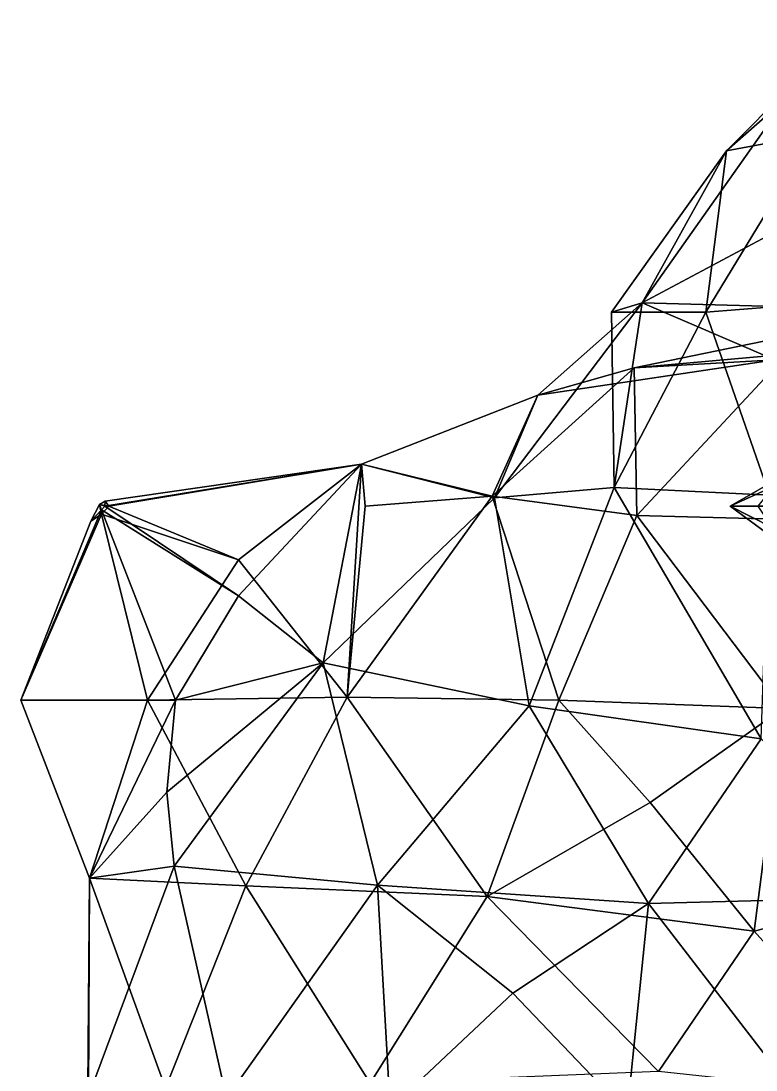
# Model space of a CAD drawing. Extents: x 290034 to 295698, y 4553723 to 4561693.
# Drawn here: x 291903.7 to 291971.2, y 4554471.9 to 4554568.3 of the extents above; entities that cross this region are included whole.
import ezdxf

# ---------------------------------------------------------------- set-up
doc = ezdxf.new("R2010")
doc.units = 0
doc.layers.add('Au_ppm_Pref_-_0_2', color=7, linetype='CONTINUOUS')

msp = doc.modelspace()

# ---------------------------------------------------------------- linework, layer by layer
at = {"layer": 'Au_ppm_Pref_-_0_2'}
for points in [[(291980.389, 4554568.264, 1882.766), (291974.084, 4554561.245, 1888.759), (291968.523, 4554556.333, 1882.766)], [(291976.544, 4554557.836, 1877.266), (291980.389, 4554568.264, 1882.766), (291968.523, 4554556.333, 1882.766)], [(291974.084, 4554561.245, 1888.759), (291974.104, 4554549.47, 1891.993), (291960.785, 4554542.374, 1889.109)], [(291974.084, 4554561.245, 1888.759), (291960.785, 4554542.374, 1889.109), (291968.523, 4554556.333, 1882.766)], [(291976.544, 4554557.836, 1877.266), (291968.523, 4554556.333, 1882.766), (291966.63, 4554541.517, 1878.271)], [(291976.544, 4554557.836, 1877.266), (291966.63, 4554541.517, 1878.271), (291975.911, 4554542.251, 1871)], [(291968.523, 4554556.333, 1882.766), (291960.785, 4554542.374, 1889.109), (291957.949, 4554541.517, 1882.766)], [(291968.523, 4554556.333, 1882.766), (291957.949, 4554541.517, 1882.766), (291966.63, 4554541.517, 1878.271)], [(291960.785, 4554542.374, 1889.109), (291974.104, 4554549.47, 1891.993), (291984.218, 4554541.732, 1888.574)], [(291951.188, 4554533.886, 1896.112), (291947.21, 4554524.456, 1888.277), (291960.785, 4554542.374, 1889.109)], [(291960.785, 4554542.374, 1889.109), (291947.21, 4554524.456, 1888.277), (291958.192, 4554525.406, 1881.904)], [(291972.974, 4554537.139, 1894.032), (291951.188, 4554533.886, 1896.112), (291960.785, 4554542.374, 1889.109)], [(291960.785, 4554542.374, 1889.109), (291958.192, 4554525.406, 1881.904), (291957.949, 4554541.517, 1882.766)], [(291972.974, 4554537.139, 1894.032), (291960.785, 4554542.374, 1889.109), (291984.218, 4554541.732, 1888.574)], [(291966.63, 4554541.517, 1878.271), (291972.469, 4554524.699, 1876.22), (291975.911, 4554542.251, 1871)], [(291966.63, 4554541.517, 1878.271), (291957.949, 4554541.517, 1882.766), (291958.192, 4554525.406, 1881.904)], [(291966.63, 4554541.517, 1878.271), (291958.192, 4554525.406, 1881.904), (291972.469, 4554524.699, 1876.22)], [(291974.104, 4554537.649, 1905.234), (291960.048, 4554536.391, 1899.953), (291985.948, 4554541.718, 1900.543)], [(291972.974, 4554537.139, 1894.032), (291985.948, 4554541.718, 1900.543), (291960.048, 4554536.391, 1899.953)], [(291974.104, 4554537.649, 1905.234), (291960.276, 4554522.835, 1905.368), (291960.048, 4554536.391, 1899.953)], [(291987.102, 4554522.147, 1904.825), (291960.276, 4554522.835, 1905.368), (291974.104, 4554537.649, 1905.234)], [(291960.048, 4554536.391, 1899.953), (291951.188, 4554533.886, 1896.112), (291972.974, 4554537.139, 1894.032)], [(291960.276, 4554522.835, 1905.368), (291946.998, 4554524.621, 1901.924), (291960.048, 4554536.391, 1899.953)], [(291960.048, 4554536.391, 1899.953), (291946.998, 4554524.621, 1901.924), (291951.188, 4554533.886, 1896.112)], [(291951.188, 4554533.886, 1896.112), (291946.998, 4554524.621, 1901.924), (291934.982, 4554527.553, 1894.846)], [(291951.188, 4554533.886, 1896.112), (291934.982, 4554527.553, 1894.846), (291947.21, 4554524.456, 1888.277)], [(291911.423, 4554523.699, 1894.496), (291934.982, 4554527.553, 1894.846), (291911.431, 4554524.155, 1894.645)], [(291934.982, 4554527.553, 1894.846), (291911.423, 4554523.699, 1894.496), (291923.707, 4554515.459, 1891.452)], [(291911.431, 4554524.155, 1894.645), (291934.982, 4554527.553, 1894.846), (291911.791, 4554523.699, 1894.966)], [(291934.982, 4554527.553, 1894.846), (291923.707, 4554518.75, 1898.934), (291911.791, 4554523.699, 1894.966)], [(291934.982, 4554527.553, 1894.846), (291933.666, 4554506.146, 1901.258), (291923.707, 4554518.75, 1898.934)], [(291934.982, 4554527.553, 1894.846), (291923.707, 4554515.459, 1891.452), (291931.478, 4554509.316, 1887.8)], [(291934.982, 4554527.553, 1894.846), (291931.478, 4554509.316, 1887.8), (291947.21, 4554524.456, 1888.277)], [(291935.317, 4554523.699, 1900.584), (291933.666, 4554506.146, 1901.258), (291934.982, 4554527.553, 1894.846)], [(291946.998, 4554524.621, 1901.924), (291935.317, 4554523.699, 1900.584), (291934.982, 4554527.553, 1894.846)], [(291975.904, 4554523.699, 1911.614), (291974.104, 4554526.683, 1911.468), (291968.865, 4554523.699, 1909.993)], [(291972.822, 4554525.513, 1912.463), (291968.865, 4554523.699, 1909.993), (291974.104, 4554526.683, 1911.468)], [(291958.192, 4554525.406, 1881.904), (291947.21, 4554524.456, 1888.277), (291950.4, 4554505.353, 1883.257)], [(291950.4, 4554505.353, 1883.257), (291971.699, 4554502.31, 1880.442), (291958.192, 4554525.406, 1881.904)], [(291971.699, 4554502.31, 1880.442), (291972.469, 4554524.699, 1876.22), (291958.192, 4554525.406, 1881.904)], [(291972.822, 4554525.513, 1912.463), (291971.408, 4554523.699, 1912.463), (291968.865, 4554523.699, 1909.993)], [(291911.423, 4554523.699, 1894.496), (291911.431, 4554524.155, 1894.645), (291910.937, 4554523.833, 1894.653)], [(291911.431, 4554524.155, 1894.645), (291911.791, 4554523.699, 1894.966), (291910.937, 4554523.833, 1894.653)], [(291950.4, 4554505.353, 1883.257), (291947.21, 4554524.456, 1888.277), (291931.478, 4554509.316, 1887.8)], [(291935.317, 4554523.699, 1900.584), (291946.998, 4554524.621, 1901.924), (291933.666, 4554506.146, 1901.258)], [(291946.998, 4554524.621, 1901.924), (291953.113, 4554505.881, 1904.54), (291933.666, 4554506.146, 1901.258)], [(291960.276, 4554522.835, 1905.368), (291953.113, 4554505.881, 1904.54), (291946.998, 4554524.621, 1901.924)], [(291911.108, 4554523.37, 1894.535), (291910.125, 4554522.308, 1894.645), (291903.712, 4554505.881, 1894.645)], [(291911.108, 4554523.37, 1894.535), (291903.712, 4554505.881, 1894.645), (291917.905, 4554505.881, 1891.91)], [(291903.712, 4554505.881, 1894.645), (291910.125, 4554522.308, 1894.645), (291911.108, 4554522.952, 1894.894)], [(291903.712, 4554505.881, 1894.645), (291911.108, 4554522.952, 1894.894), (291915.328, 4554505.881, 1898.595)], [(291911.108, 4554523.37, 1894.535), (291910.937, 4554523.833, 1894.653), (291910.125, 4554522.308, 1894.645)], [(291910.125, 4554522.308, 1894.645), (291910.937, 4554523.833, 1894.653), (291911.108, 4554522.952, 1894.894)], [(291911.108, 4554523.37, 1894.535), (291911.423, 4554523.699, 1894.496), (291910.937, 4554523.833, 1894.653)], [(291911.108, 4554522.952, 1894.894), (291910.937, 4554523.833, 1894.653), (291911.791, 4554523.699, 1894.966)], [(291911.108, 4554523.37, 1894.535), (291923.707, 4554515.459, 1891.452), (291911.423, 4554523.699, 1894.496)], [(291923.707, 4554518.75, 1898.934), (291911.108, 4554522.952, 1894.894), (291911.791, 4554523.699, 1894.966)], [(291911.108, 4554523.37, 1894.535), (291917.905, 4554505.881, 1891.91), (291923.707, 4554515.459, 1891.452)], [(291923.707, 4554518.75, 1898.934), (291915.328, 4554505.881, 1898.595), (291911.108, 4554522.952, 1894.894)], [(291975.904, 4554523.699, 1911.614), (291968.865, 4554523.699, 1909.993), (291974.104, 4554519.851, 1911.18)], [(291971.408, 4554523.699, 1912.463), (291972.725, 4554521.749, 1912.463), (291968.865, 4554523.699, 1909.993)], [(291972.725, 4554521.749, 1912.463), (291974.104, 4554519.851, 1911.18), (291968.865, 4554523.699, 1909.993)], [(291960.276, 4554522.835, 1905.368), (291973.697, 4554505.099, 1905.047), (291953.113, 4554505.881, 1904.54)], [(291987.102, 4554522.147, 1904.825), (291973.697, 4554505.099, 1905.047), (291960.276, 4554522.835, 1905.368)], [(291915.328, 4554505.881, 1898.595), (291923.707, 4554518.75, 1898.934), (291933.666, 4554506.146, 1901.258)], [(291917.905, 4554505.881, 1891.91), (291931.478, 4554509.316, 1887.8), (291923.707, 4554515.459, 1891.452)], [(291931.478, 4554509.316, 1887.8), (291917.905, 4554505.881, 1891.91), (291917.099, 4554497.408, 1888.705)], [(291917.099, 4554497.408, 1888.705), (291917.797, 4554490.61, 1886.957), (291931.478, 4554509.316, 1887.8)], [(291936.466, 4554488.889, 1882.315), (291931.478, 4554509.316, 1887.8), (291917.797, 4554490.61, 1886.957)], [(291931.478, 4554509.316, 1887.8), (291936.466, 4554488.889, 1882.315), (291950.4, 4554505.353, 1883.257)], [(291917.905, 4554505.881, 1891.91), (291903.712, 4554505.881, 1894.645), (291910.01, 4554489.506, 1895.051)], [(291915.328, 4554505.881, 1898.595), (291910.01, 4554489.506, 1895.051), (291903.712, 4554505.881, 1894.645)], [(291917.099, 4554497.408, 1888.705), (291917.905, 4554505.881, 1891.91), (291910.01, 4554489.506, 1895.051)], [(291924.362, 4554488.819, 1899.29), (291910.01, 4554489.506, 1895.051), (291915.328, 4554505.881, 1898.595)], [(291924.362, 4554488.819, 1899.29), (291915.328, 4554505.881, 1898.595), (291933.666, 4554506.146, 1901.258)], [(291946.533, 4554487.833, 1901.407), (291924.362, 4554488.819, 1899.29), (291933.666, 4554506.146, 1901.258)], [(291946.533, 4554487.833, 1901.407), (291933.666, 4554506.146, 1901.258), (291953.113, 4554505.881, 1904.54)], [(291961.505, 4554496.471, 1903.72), (291946.533, 4554487.833, 1901.407), (291953.113, 4554505.881, 1904.54)], [(291973.697, 4554505.099, 1905.047), (291961.505, 4554496.471, 1903.72), (291953.113, 4554505.881, 1904.54)], [(291961.367, 4554487.183, 1881.5), (291950.4, 4554505.353, 1883.257), (291936.466, 4554488.889, 1882.315)], [(291961.367, 4554487.183, 1881.5), (291971.699, 4554502.31, 1880.442), (291950.4, 4554505.353, 1883.257)], [(291973.697, 4554505.099, 1905.047), (291971.053, 4554484.638, 1903.164), (291961.505, 4554496.471, 1903.72)], [(291973.697, 4554505.099, 1905.047), (291987.738, 4554488.933, 1905.281), (291971.053, 4554484.638, 1903.164)], [(291986.076, 4554487.844, 1882.79), (291971.699, 4554502.31, 1880.442), (291961.367, 4554487.183, 1881.5)], [(291917.099, 4554497.408, 1888.705), (291910.01, 4554489.506, 1895.051), (291917.797, 4554490.61, 1886.957)], [(291946.533, 4554487.833, 1901.407), (291961.505, 4554496.471, 1903.72), (291971.053, 4554484.638, 1903.164)], [(291922.585, 4554469.323, 1881.653), (291917.797, 4554490.61, 1886.957), (291909.923, 4554469.483, 1888.678)], [(291917.797, 4554490.61, 1886.957), (291910.01, 4554489.506, 1895.051), (291909.923, 4554469.483, 1888.678)], [(291936.466, 4554488.889, 1882.315), (291917.797, 4554490.61, 1886.957), (291922.585, 4554469.323, 1881.653)], [(291916.975, 4554470.245, 1897.818), (291909.84, 4554470.245, 1894.645), (291910.01, 4554489.506, 1895.051)], [(291909.84, 4554470.245, 1894.645), (291909.923, 4554469.483, 1888.678), (291910.01, 4554489.506, 1895.051)], [(291924.362, 4554488.819, 1899.29), (291916.975, 4554470.245, 1897.818), (291910.01, 4554489.506, 1895.051)], [(291935.8, 4554470.678, 1899.185), (291916.975, 4554470.245, 1897.818), (291924.362, 4554488.819, 1899.29)], [(291937.624, 4554468.364, 1878.075), (291936.466, 4554488.889, 1882.315), (291922.585, 4554469.323, 1881.653)], [(291924.362, 4554488.819, 1899.29), (291946.533, 4554487.833, 1901.407), (291935.8, 4554470.678, 1899.185)], [(291937.624, 4554468.364, 1878.075), (291948.906, 4554478.949, 1879.865), (291936.466, 4554488.889, 1882.315)], [(291948.906, 4554478.949, 1879.865), (291961.367, 4554487.183, 1881.5), (291936.466, 4554488.889, 1882.315)], [(291987.738, 4554488.933, 1905.281), (291984.801, 4554469.331, 1901.811), (291971.053, 4554484.638, 1903.164)], [(291962.269, 4554471.76, 1900.378), (291935.8, 4554470.678, 1899.185), (291946.533, 4554487.833, 1901.407)], [(291962.269, 4554471.76, 1900.378), (291946.533, 4554487.833, 1901.407), (291971.053, 4554484.638, 1903.164)], [(291986.076, 4554487.844, 1882.79), (291961.367, 4554487.183, 1881.5), (291973.414, 4554471.531, 1880.931)], [(291959.401, 4554467.971, 1878.577), (291961.367, 4554487.183, 1881.5), (291948.906, 4554478.949, 1879.865)], [(291973.414, 4554471.531, 1880.931), (291961.367, 4554487.183, 1881.5), (291959.401, 4554467.971, 1878.577)], [(291971.053, 4554484.638, 1903.164), (291984.801, 4554469.331, 1901.811), (291962.269, 4554471.76, 1900.378)], [(291937.624, 4554468.364, 1878.075), (291959.401, 4554467.971, 1878.577), (291948.906, 4554478.949, 1879.865)]]:
    msp.add_3dface(points, dxfattribs=at)

doc.saveas('drawing.dxf')
